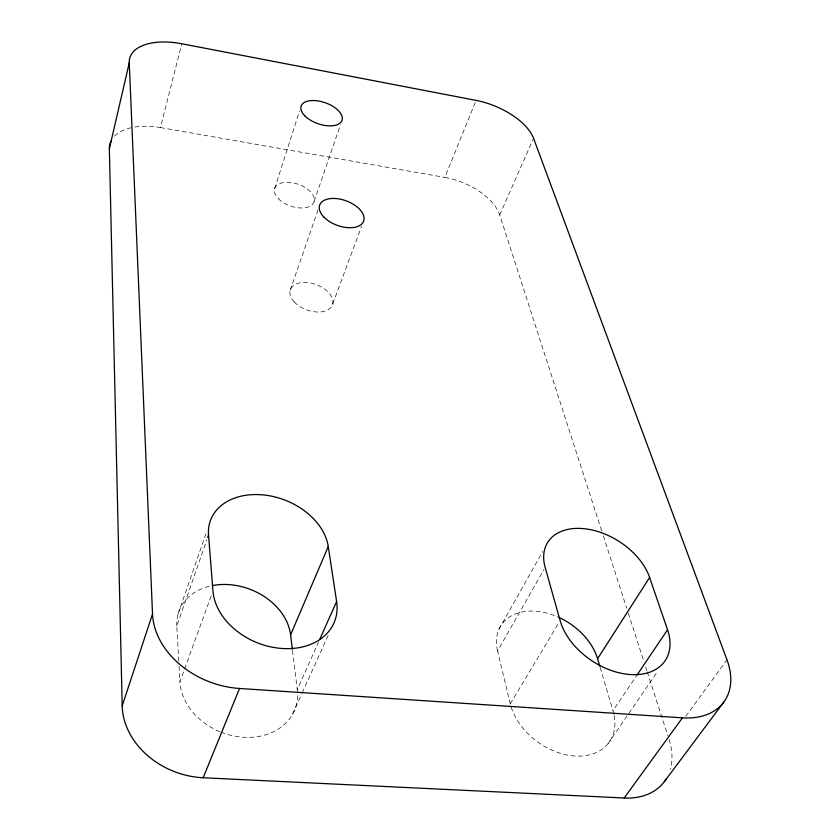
<?xml version="1.0" encoding="UTF-8"?>
<svg xmlns="http://www.w3.org/2000/svg" width="840" height="840" viewBox="0 0 840 840"><rect width="100%" height="100%" fill="white"/><g stroke="black" fill="none" stroke-linecap="round" stroke-linejoin="round"><path stroke-width="0.63" stroke-dasharray="4.2 3.15" d="M134.852 127.019A54.012 29.852 15.8 0 1 160.44 127.564L181.766 43.754M274.649 188.622L299.471 111.29M314.129 201.432L340.431 124.814M290.157 290.315L318.213 209.422M178.08 613.988L206.661 531.605M178.763 661.006L176.799 626.021L206.829 539.942M219.817 731.682A60.417 48.437 22.1 0 1 179.928 681.744L211.628 594.72M332.735 303.849L361.651 226.212M601.692 530.838L499.695 214.924A50.243 26.901 22.5 0 0 444.854 177.398L476.091 100.391M499.695 214.924L533.558 138.306M220.983 732.154A60.417 48.437 22.1 0 0 297.276 689.577L318.538 642.012M292.551 714.273L301.675 694.071M302.211 692.874L329.049 633.454M498.96 629.244L542.703 551.481M614.187 715.575A57.992 41.338 35.6 0 1 572.05 755.748A57.992 41.338 35.6 0 1 510.258 703.804L497.553 650.948L543.869 569.667M510.258 703.804L558.789 622.871M613.935 714.347A57.992 41.338 35.6 0 0 613 710.672L636.269 676.148M608.045 743.663L657.657 671.401M685.797 716.321L726.968 659.778M160.44 127.564L444.854 177.398M603.309 535.826L626.692 608.255M628.309 613.252L644.028 661.941M645.645 666.939L646.852 670.688M647.251 671.937L667.811 735.62M600.149 667.38L613 710.672M292.498 650.496L297.276 689.577M179.046 666.194L179.928 681.744M497.553 650.948A55.944 39.186 33.4 0 1 557.676 616.875M669.029 739.368A73.332 51.713 37.5 0 1 670.383 769.262M176.799 626.021A58.538 45.444 20.7 0 1 211.029 585.858M114.492 136.153A54.012 29.852 15.8 0 1 132.562 127.428M278.303 198.618A20.759 11.55 19 0 0 312.69 204.12A20.759 11.55 19 0 0 292.079 182.71A20.759 11.55 19 0 0 278.303 198.618M294.231 301.906A22.365 13.492 19.9 0 0 331.244 307.052A22.365 13.492 19.9 0 0 308.752 282.733A22.365 13.492 19.9 0 0 294.231 301.906"/><path stroke-width="1.26" d="M109.347 148.816L129.255 62.801A56.333 28.707 16.4 0 1 181.766 43.754L476.091 100.391A52.259 25.746 22.5 0 1 533.558 138.306L726.968 659.778A77.511 51.198 35.5 0 1 682.427 717.822L624.173 798L203.175 777.746A77.091 63.284 20 0 1 122.199 705.81L109.347 148.816A54.012 29.852 15.8 0 1 110.975 141.131M122.199 705.81L152.523 613.998L129.255 62.801M207.69 537.474L208.541 535.017A62.013 45.118 20.9 0 1 263.099 494.897A62.013 45.118 20.9 0 1 328.262 546.536L336.62 601.577L319.599 639.639M203.175 777.746L239.516 688.475A81.953 63.263 20.4 0 1 152.523 613.998M292.341 649.194L290.588 634.861L328.262 546.536M599.781 666.141L597.587 658.718L649.614 577.458A59.031 38.63 31.9 0 0 583.726 528.654A59.031 38.63 31.9 0 0 545.16 567.409L560.133 620.624A61.278 40.898 33.8 0 0 629.212 674.457A61.278 40.898 33.8 0 0 667.548 629.769L649.614 577.458M636.993 675.077L667.548 629.769M664.356 781.63L723.734 702.167M239.516 688.475L682.427 717.822M208.541 535.017L212.961 591.045A64.124 48.279 22.1 0 0 280.802 648.385A64.124 48.279 22.1 0 0 336.62 601.577M558.841 617.4A55.944 39.186 33.4 0 1 597.587 658.718M212.258 585.596A58.538 45.444 20.7 0 1 290.588 634.861M666.267 778.785A73.332 51.713 37.5 0 1 624.173 798M305.078 116.099A21.63 11.088 19.3 0 0 340.715 122.43A21.63 11.088 19.3 0 0 318.906 101.062A21.63 11.088 19.3 0 0 305.078 116.099M324.009 217.203A23.394 13.052 20.1 0 0 362.45 223.23A23.394 13.052 20.1 0 0 338.552 198.849A23.394 13.052 20.1 0 0 324.009 217.203"/></g></svg>
